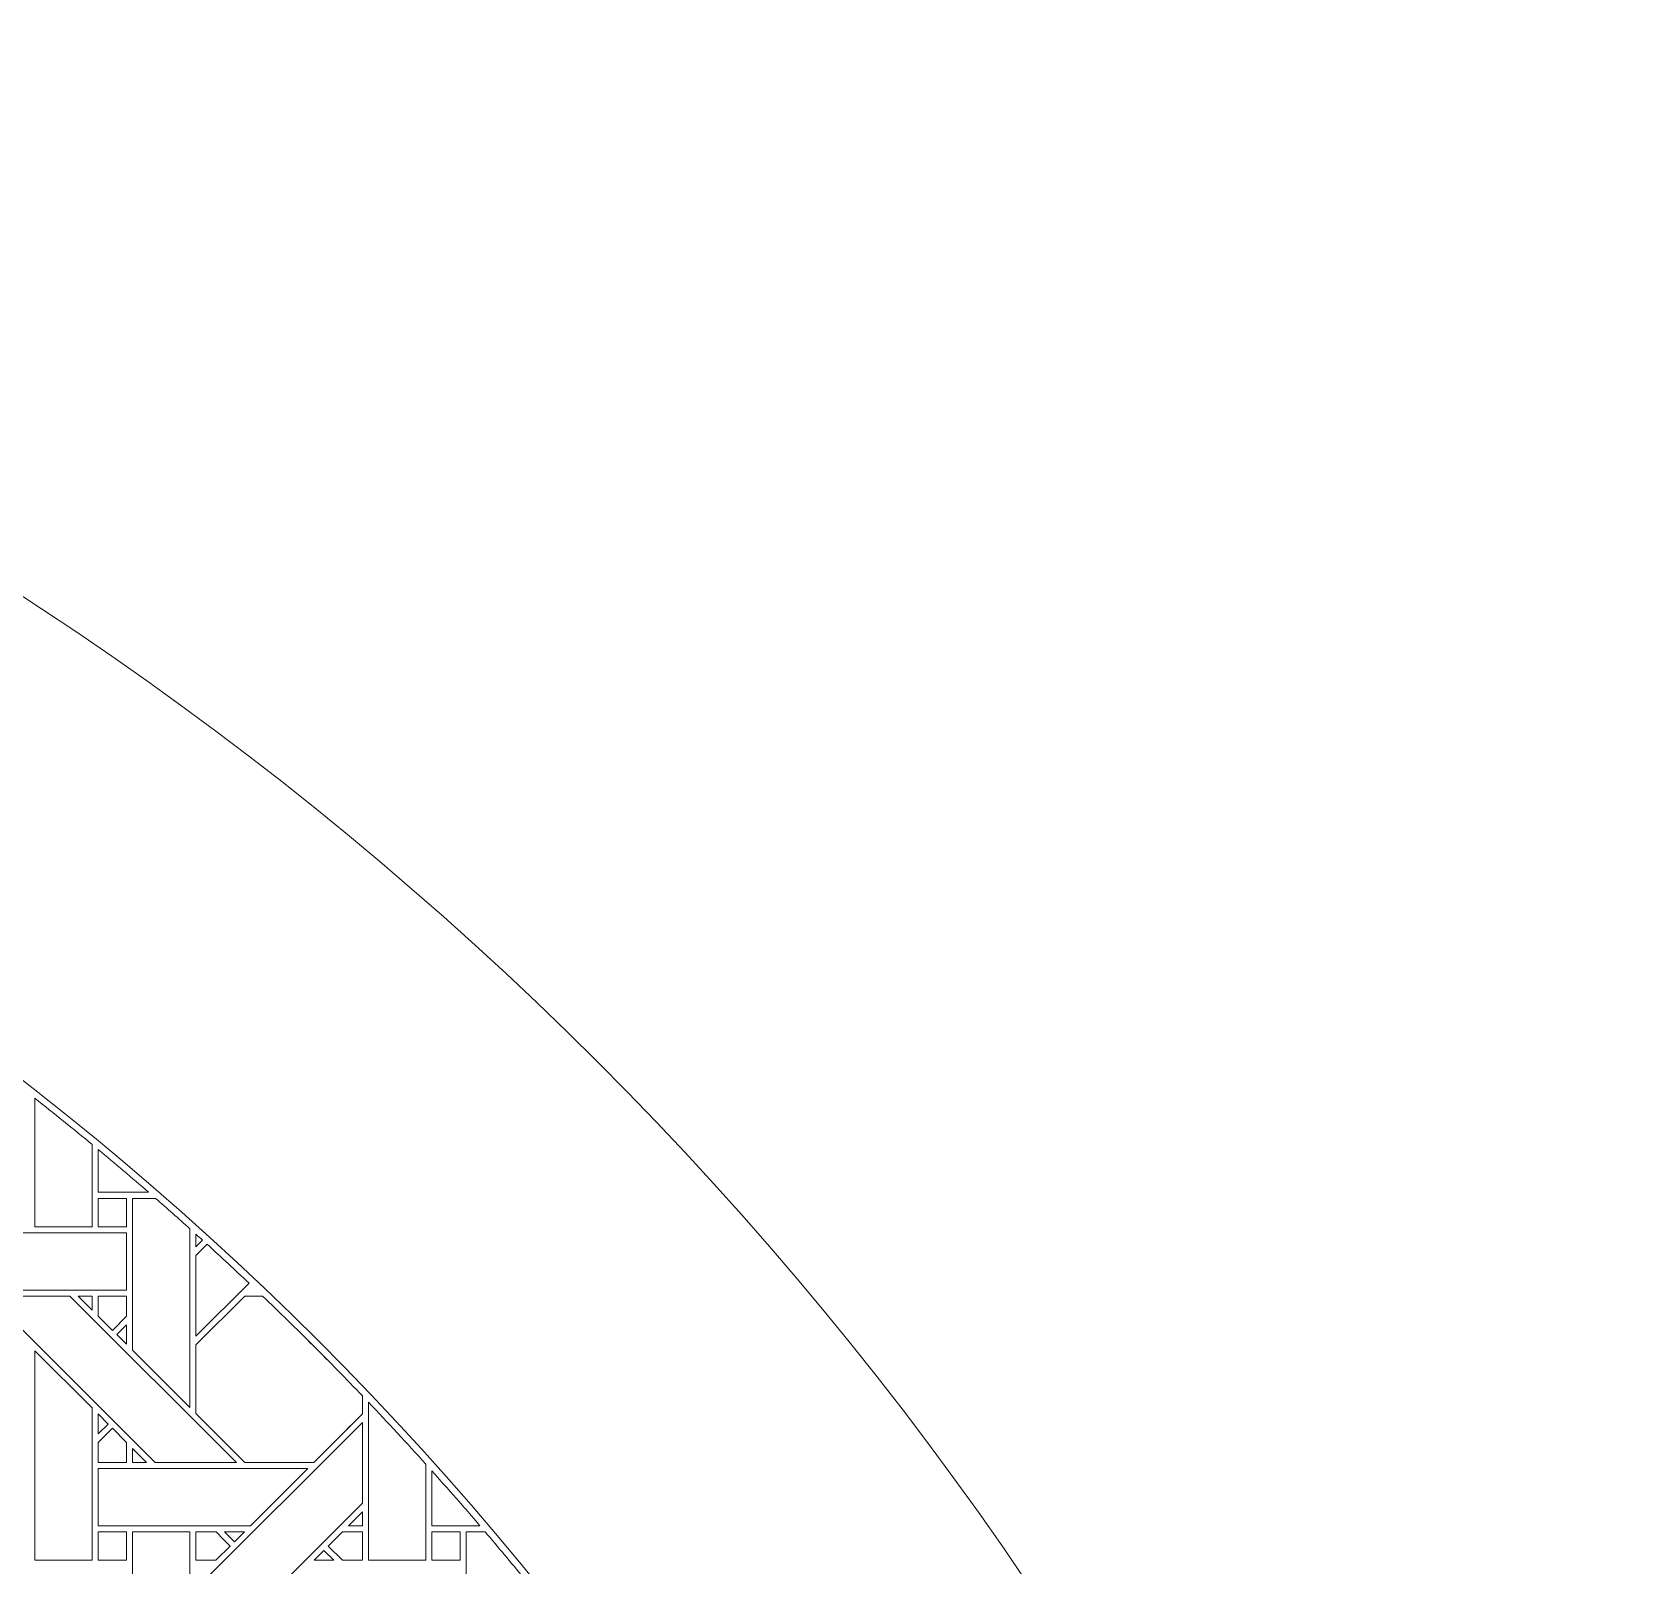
# Model space of a CAD drawing. Header units: inches. Extents: x 2.4 to 22.4, y -0.9 to 19.1.
# Drawn here: x 17.846 to 22.383, y 14.733 to 19.095 of the extents above; entities that cross this region are included whole.
import ezdxf

# ---------------------------------------------------------------- set-up
doc = ezdxf.new("R2010")
doc.units = ezdxf.units.IN
doc.header["$MEASUREMENT"] = 0
doc.layers.add('Design', color=7, linetype='Continuous', lineweight=0)

msp = doc.modelspace()

# ---------------------------------------------------------------- linework, layer by layer
at = {"layer": 'Design'}
for points, knots in [([(12.3829, 19.0948), (6.86, 19.0948), (2.3829, 14.6176), (2.3829, 9.0948), (2.3829, 3.5719), (6.86, -0.9052), (12.3829, -0.9052), (17.9057, -0.9052), (22.3829, 3.5719), (22.3829, 9.0948), (22.3829, 14.6176), (17.9057, 19.0948), (12.3829, 19.0948)], [0, 0, 0, 0, 1, 1, 1, 2, 2, 2, 3, 3, 3, 4, 4, 4, 4]), ([(12.3829, 17.972), (7.4801, 17.972), (3.5056, 13.9975), (3.5056, 9.0948), (3.5056, 4.192), (7.4801, 0.2175), (12.3829, 0.2175), (17.2856, 0.2175), (21.2601, 4.192), (21.2601, 9.0948), (21.2601, 13.9975), (17.2856, 17.972), (12.3829, 17.972)], [0, 0, 0, 0, 1, 1, 1, 2, 2, 2, 3, 3, 3, 4, 4, 4, 4]), ([(18.0176, 15.6955), (18.0176, 15.6955), (17.8548, 15.6955), (17.8548, 15.6955), (17.8548, 15.6955), (17.8548, 16.061), (17.8548, 16.061), (17.9096, 16.0178), (17.9638, 15.9741), (18.0176, 15.9296), (18.0176, 15.9296), (18.0176, 15.6955), (18.0176, 15.6955)], [0, 0, 0, 0, 1, 1, 1, 2, 2, 2, 3, 3, 3, 4, 4, 4, 4]), ([(18.0349, 15.7936), (18.0349, 15.7936), (18.0349, 15.9152), (18.0349, 15.9152), (18.0831, 15.8751), (18.1309, 15.8347), (18.1783, 15.7936), (18.1783, 15.7936), (18.0349, 15.7936), (18.0349, 15.7936)], [0, 0, 0, 0, 1, 1, 1, 2, 2, 2, 3, 3, 3, 3]), ([(18.0349, 15.6956), (18.0349, 15.6956), (18.0349, 15.7763), (18.0349, 15.7763), (18.0349, 15.7763), (18.1152, 15.7763), (18.1152, 15.7763), (18.1152, 15.7763), (18.1152, 15.6956), (18.1152, 15.6956), (18.1152, 15.6956), (18.0349, 15.6956), (18.0349, 15.6956)], [0, 0, 0, 0, 1, 1, 1, 2, 2, 2, 3, 3, 3, 4, 4, 4, 4]), ([(18.0349, 15.6956), (18.0349, 15.6956), (18.0349, 15.7763), (18.0349, 15.7763), (18.0349, 15.7763), (18.1152, 15.7763), (18.1152, 15.7763), (18.1152, 15.7763), (18.1152, 15.6956), (18.1152, 15.6956), (18.1152, 15.6956), (18.0349, 15.6956), (18.0349, 15.6956)], [0, 0, 0, 0, 1, 1, 1, 2, 2, 2, 3, 3, 3, 4, 4, 4, 4]), ([(18.1327, 15.3441), (18.1327, 15.3441), (18.1327, 15.7763), (18.1327, 15.7763), (18.1327, 15.7763), (18.198, 15.7763), (18.198, 15.7763), (18.2307, 15.7477), (18.2633, 15.7189), (18.2956, 15.6898), (18.2956, 15.6898), (18.2956, 15.1812), (18.2956, 15.1812), (18.2956, 15.1812), (18.1327, 15.3441), (18.1327, 15.3441)], [0, 0, 0, 0, 1, 1, 1, 2, 2, 2, 3, 3, 3, 4, 4, 4, 5, 5, 5, 5]), ([(18.1152, 15.6784), (18.1152, 15.6784), (18.1152, 15.5156), (18.1152, 15.5156), (18.1152, 15.5156), (17.5199, 15.5156), (17.5199, 15.5156), (17.5199, 15.5156), (17.6827, 15.6784), (17.6827, 15.6784), (17.6827, 15.6784), (18.1152, 15.6784), (18.1152, 15.6784)], [0, 0, 0, 0, 1, 1, 1, 2, 2, 2, 3, 3, 3, 4, 4, 4, 4]), ([(18.3128, 15.6744), (18.319, 15.6688), (18.3254, 15.6632), (18.3317, 15.6574), (18.3317, 15.6574), (18.3128, 15.6385), (18.3128, 15.6385), (18.3128, 15.6385), (18.3128, 15.6744), (18.3128, 15.6744)], [0, 0, 0, 0, 1, 1, 1, 2, 2, 2, 3, 3, 3, 3]), ([(18.3128, 15.3841), (18.3128, 15.3841), (18.3128, 15.6142), (18.3128, 15.6142), (18.3128, 15.6142), (18.3444, 15.6458), (18.3444, 15.6458), (18.3845, 15.6093), (18.4242, 15.5723), (18.4637, 15.535), (18.4637, 15.535), (18.3128, 15.3841), (18.3128, 15.3841)], [0, 0, 0, 0, 1, 1, 1, 2, 2, 2, 3, 3, 3, 4, 4, 4, 4]), ([(18.4278, 15.0248), (18.4278, 15.0248), (18.1967, 15.0248), (18.1967, 15.0248), (18.1967, 15.0248), (17.7232, 15.4984), (17.7232, 15.4984), (17.7232, 15.4984), (17.9541, 15.4984), (17.9541, 15.4984), (17.9541, 15.4984), (18.4278, 15.0248), (18.4278, 15.0248)], [0, 0, 0, 0, 1, 1, 1, 2, 2, 2, 3, 3, 3, 4, 4, 4, 4]), ([(18.0177, 15.4984), (18.0177, 15.4984), (18.0177, 15.4586), (18.0177, 15.4586), (18.0177, 15.4586), (17.9783, 15.4984), (17.9783, 15.4984), (17.9783, 15.4984), (18.0177, 15.4984), (18.0177, 15.4984)], [0, 0, 0, 0, 1, 1, 1, 2, 2, 2, 3, 3, 3, 3]), ([(18.1152, 15.4985), (18.1152, 15.4985), (18.1152, 15.4409), (18.1152, 15.4409), (18.1152, 15.4409), (18.0753, 15.4009), (18.0753, 15.4009), (18.0753, 15.4009), (18.0349, 15.4413), (18.0349, 15.4413), (18.0349, 15.4413), (18.0349, 15.4985), (18.0349, 15.4985), (18.0349, 15.4985), (18.1152, 15.4985), (18.1152, 15.4985)], [0, 0, 0, 0, 1, 1, 1, 2, 2, 2, 3, 3, 3, 4, 4, 4, 5, 5, 5, 5]), ([(18.0753, 15.4009), (18.0753, 15.4009), (18.0349, 15.4413), (18.0349, 15.4413), (18.0349, 15.4413), (18.0349, 15.4985), (18.0349, 15.4985), (18.0349, 15.4985), (18.1152, 15.4985), (18.1152, 15.4985), (18.1152, 15.4985), (18.1152, 15.4409), (18.1152, 15.4409), (18.1152, 15.4409), (18.0753, 15.4009), (18.0753, 15.4009)], [0, 0, 0, 0, 1, 1, 1, 2, 2, 2, 3, 3, 3, 4, 4, 4, 5, 5, 5, 5]), ([(18.646, 15.3579), (18.6934, 15.3104), (18.7402, 15.2625), (18.7865, 15.2142), (18.7865, 15.2142), (18.7865, 15.1635), (18.7865, 15.1635), (18.7687, 15.1455), (18.6568, 15.0339), (18.6478, 15.0249), (18.6478, 15.0249), (18.4521, 15.0249), (18.4521, 15.0249), (18.4521, 15.0249), (18.3128, 15.164), (18.3128, 15.164), (18.3128, 15.164), (18.3128, 15.3597), (18.3128, 15.3597), (18.3128, 15.3597), (18.4516, 15.4985), (18.4516, 15.4985), (18.4516, 15.4985), (18.5021, 15.4985), (18.5021, 15.4985), (18.5505, 15.4522), (18.5985, 15.4054), (18.646, 15.3579)], [0, 0, 0, 0, 1, 1, 1, 2, 2, 2, 3, 3, 3, 4, 4, 4, 5, 5, 5, 6, 6, 6, 7, 7, 7, 8, 8, 8, 9, 9, 9, 9]), ([(18.5022, 15.4984), (18.5506, 15.4521), (18.5985, 15.4053), (18.646, 15.3579), (18.6934, 15.3105), (18.7402, 15.2625), (18.7865, 15.2142), (18.7865, 15.2142), (18.7865, 15.1635), (18.7865, 15.1635), (18.7684, 15.1452), (18.6565, 15.0336), (18.6477, 15.0248), (18.6477, 15.0248), (18.452, 15.0248), (18.452, 15.0248), (18.452, 15.0248), (18.3128, 15.164), (18.3128, 15.164), (18.3128, 15.164), (18.3128, 15.3597), (18.3128, 15.3597), (18.3128, 15.3597), (18.4515, 15.4984), (18.4515, 15.4984), (18.4515, 15.4984), (18.5022, 15.4984), (18.5022, 15.4984)], [0, 0, 0, 0, 1, 1, 1, 2, 2, 2, 3, 3, 3, 4, 4, 4, 5, 5, 5, 6, 6, 6, 7, 7, 7, 8, 8, 8, 9, 9, 9, 9]), ([(18.1152, 15.4166), (18.1152, 15.4166), (18.1152, 15.3614), (18.1152, 15.3614), (18.1152, 15.3614), (18.0874, 15.3888), (18.0874, 15.3888), (18.0874, 15.3888), (18.1152, 15.4166), (18.1152, 15.4166)], [0, 0, 0, 0, 1, 1, 1, 2, 2, 2, 3, 3, 3, 3]), ([(17.8548, 14.7468), (17.8548, 14.7468), (17.8548, 15.3426), (17.8548, 15.3426), (17.8548, 15.3426), (18.0176, 15.1805), (18.0176, 15.1805), (18.0176, 15.1805), (18.0176, 14.7468), (18.0176, 14.7468), (18.0176, 14.7468), (17.8548, 14.7468), (17.8548, 14.7468)], [0, 0, 0, 0, 1, 1, 1, 2, 2, 2, 3, 3, 3, 4, 4, 4, 4]), ([(18.0349, 15.1062), (18.0349, 15.1062), (18.0349, 15.163), (18.0349, 15.163), (18.0349, 15.163), (18.0631, 15.1344), (18.0631, 15.1344), (18.0631, 15.1344), (18.0349, 15.1062), (18.0349, 15.1062)], [0, 0, 0, 0, 1, 1, 1, 2, 2, 2, 3, 3, 3, 3]), ([(18.9663, 14.7468), (18.9663, 14.7468), (18.8036, 14.7468), (18.8036, 14.7468), (18.8036, 14.7468), (18.8036, 15.1963), (18.8036, 15.1963), (18.8587, 15.1383), (18.9129, 15.0797), (18.9663, 15.0204), (18.9663, 15.0204), (18.9663, 14.7468), (18.9663, 14.7468)], [0, 0, 0, 0, 1, 1, 1, 2, 2, 2, 3, 3, 3, 4, 4, 4, 4]), ([(18.0349, 15.0246), (18.0349, 15.0246), (18.0349, 15.0819), (18.0349, 15.0819), (18.0349, 15.0819), (18.0753, 15.1222), (18.0753, 15.1222), (18.0753, 15.1222), (18.1156, 15.0819), (18.1156, 15.0819), (18.1156, 15.0819), (18.1156, 15.0246), (18.1156, 15.0246), (18.1156, 15.0246), (18.0349, 15.0246), (18.0349, 15.0246)], [0, 0, 0, 0, 1, 1, 1, 2, 2, 2, 3, 3, 3, 4, 4, 4, 5, 5, 5, 5]), ([(18.0753, 15.1222), (18.0753, 15.1222), (18.1156, 15.0819), (18.1156, 15.0819), (18.1156, 15.0819), (18.1156, 15.0246), (18.1156, 15.0246), (18.1156, 15.0246), (18.0349, 15.0246), (18.0349, 15.0246), (18.0349, 15.0246), (18.0349, 15.0819), (18.0349, 15.0819), (18.0349, 15.0819), (18.0753, 15.1222), (18.0753, 15.1222)], [0, 0, 0, 0, 1, 1, 1, 2, 2, 2, 3, 3, 3, 4, 4, 4, 5, 5, 5, 5]), ([(18.7864, 14.909), (18.7864, 14.909), (18.3128, 14.4354), (18.3128, 14.4354), (18.3128, 14.4354), (18.3128, 14.6655), (18.3128, 14.6655), (18.3128, 14.6655), (18.7864, 15.139), (18.7864, 15.139), (18.7864, 15.139), (18.7864, 14.909), (18.7864, 14.909)], [0, 0, 0, 0, 1, 1, 1, 2, 2, 2, 3, 3, 3, 4, 4, 4, 4]), ([(18.1328, 15.0248), (18.1328, 15.0248), (18.1328, 15.0646), (18.1328, 15.0646), (18.1328, 15.0646), (18.1725, 15.0248), (18.1725, 15.0248), (18.1725, 15.0248), (18.1328, 15.0248), (18.1328, 15.0248)], [0, 0, 0, 0, 1, 1, 1, 2, 2, 2, 3, 3, 3, 3]), ([(18.6306, 15.0075), (18.6306, 15.0075), (18.4679, 14.8448), (18.4679, 14.8448), (18.4679, 14.8448), (18.0349, 14.8448), (18.0349, 14.8448), (18.0349, 14.8448), (18.0349, 15.0075), (18.0349, 15.0075), (18.0349, 15.0075), (18.6306, 15.0075), (18.6306, 15.0075)], [0, 0, 0, 0, 1, 1, 1, 2, 2, 2, 3, 3, 3, 4, 4, 4, 4]), ([(18.9836, 14.8448), (18.9836, 14.8448), (18.9836, 15.0012), (18.9836, 15.0012), (19.0299, 14.9495), (19.0756, 14.8974), (19.1206, 14.8448), (19.1206, 14.8448), (18.9836, 14.8448), (18.9836, 14.8448)], [0, 0, 0, 0, 1, 1, 1, 2, 2, 2, 3, 3, 3, 3]), ([(18.7467, 14.8449), (18.7467, 14.8449), (18.7864, 14.8846), (18.7864, 14.8846), (18.7864, 14.8846), (18.7864, 14.8449), (18.7864, 14.8449), (18.7864, 14.8449), (18.7467, 14.8449), (18.7467, 14.8449)], [0, 0, 0, 0, 1, 1, 1, 2, 2, 2, 3, 3, 3, 3]), ([(18.0349, 14.8276), (18.0349, 14.8276), (18.1152, 14.8276), (18.1152, 14.8276), (18.1152, 14.8276), (18.1152, 14.7468), (18.1152, 14.7468), (18.1152, 14.7468), (18.0349, 14.7468), (18.0349, 14.7468), (18.0349, 14.7468), (18.0349, 14.8276), (18.0349, 14.8276)], [0, 0, 0, 0, 1, 1, 1, 2, 2, 2, 3, 3, 3, 4, 4, 4, 4]), ([(18.0349, 14.7468), (18.0349, 14.7468), (18.0349, 14.8276), (18.0349, 14.8276), (18.0349, 14.8276), (18.1152, 14.8276), (18.1152, 14.8276), (18.1152, 14.8276), (18.1152, 14.7468), (18.1152, 14.7468), (18.1152, 14.7468), (18.0349, 14.7468), (18.0349, 14.7468)], [0, 0, 0, 0, 1, 1, 1, 2, 2, 2, 3, 3, 3, 4, 4, 4, 4]), ([(18.1327, 14.3954), (18.1327, 14.3954), (18.1327, 14.8276), (18.1327, 14.8276), (18.1327, 14.8276), (18.2956, 14.8276), (18.2956, 14.8276), (18.2956, 14.8276), (18.2956, 14.2324), (18.2956, 14.2324), (18.2956, 14.2324), (18.1327, 14.3954), (18.1327, 14.3954)], [0, 0, 0, 0, 1, 1, 1, 2, 2, 2, 3, 3, 3, 4, 4, 4, 4]), ([(18.3128, 14.7468), (18.3128, 14.7468), (18.3128, 14.8276), (18.3128, 14.8276), (18.3128, 14.8276), (18.3699, 14.8276), (18.3699, 14.8276), (18.375, 14.8225), (18.4058, 14.7917), (18.4102, 14.7873), (18.4102, 14.7873), (18.3698, 14.7468), (18.3698, 14.7468), (18.3698, 14.7468), (18.3128, 14.7468), (18.3128, 14.7468)], [0, 0, 0, 0, 1, 1, 1, 2, 2, 2, 3, 3, 3, 4, 4, 4, 5, 5, 5, 5]), ([(18.4102, 14.7873), (18.4102, 14.7873), (18.3698, 14.7468), (18.3698, 14.7468), (18.3698, 14.7468), (18.3128, 14.7468), (18.3128, 14.7468), (18.3128, 14.7468), (18.3128, 14.8276), (18.3128, 14.8276), (18.3128, 14.8276), (18.3699, 14.8276), (18.3699, 14.8276), (18.3751, 14.8224), (18.4059, 14.7916), (18.4102, 14.7873)], [0, 0, 0, 0, 1, 1, 1, 2, 2, 2, 3, 3, 3, 4, 4, 4, 5, 5, 5, 5]), ([(18.3942, 14.8276), (18.3942, 14.8276), (18.4507, 14.8276), (18.4507, 14.8276), (18.4507, 14.8276), (18.4224, 14.7994), (18.4224, 14.7994), (18.4224, 14.7994), (18.3942, 14.8276), (18.3942, 14.8276)], [0, 0, 0, 0, 1, 1, 1, 2, 2, 2, 3, 3, 3, 3]), ([(18.7294, 14.7468), (18.7294, 14.7468), (18.689, 14.7872), (18.689, 14.7872), (18.689, 14.7872), (18.7294, 14.8276), (18.7294, 14.8276), (18.7294, 14.8276), (18.7865, 14.8276), (18.7865, 14.8276), (18.7865, 14.8276), (18.7865, 14.7468), (18.7865, 14.7468), (18.7865, 14.7468), (18.7294, 14.7468), (18.7294, 14.7468)], [0, 0, 0, 0, 1, 1, 1, 2, 2, 2, 3, 3, 3, 4, 4, 4, 5, 5, 5, 5]), ([(18.7865, 14.7468), (18.7865, 14.7468), (18.7294, 14.7468), (18.7294, 14.7468), (18.7294, 14.7468), (18.689, 14.7872), (18.689, 14.7872), (18.689, 14.7872), (18.7294, 14.8276), (18.7294, 14.8276), (18.7294, 14.8276), (18.7865, 14.8276), (18.7865, 14.8276), (18.7865, 14.8276), (18.7865, 14.7468), (18.7865, 14.7468)], [0, 0, 0, 0, 1, 1, 1, 2, 2, 2, 3, 3, 3, 4, 4, 4, 5, 5, 5, 5]), ([(18.9837, 14.7468), (18.9837, 14.7468), (18.9837, 14.8276), (18.9837, 14.8276), (18.9837, 14.8276), (19.0639, 14.8276), (19.0639, 14.8276), (19.0639, 14.8276), (19.0639, 14.7468), (19.0639, 14.7468), (19.0639, 14.7468), (18.9837, 14.7468), (18.9837, 14.7468)], [0, 0, 0, 0, 1, 1, 1, 2, 2, 2, 3, 3, 3, 4, 4, 4, 4]), ([(18.9837, 14.7468), (18.9837, 14.7468), (18.9837, 14.8276), (18.9837, 14.8276), (18.9837, 14.8276), (19.0639, 14.8276), (19.0639, 14.8276), (19.0639, 14.8276), (19.0639, 14.7468), (19.0639, 14.7468), (19.0639, 14.7468), (18.9837, 14.7468), (18.9837, 14.7468)], [0, 0, 0, 0, 1, 1, 1, 2, 2, 2, 3, 3, 3, 4, 4, 4, 4]), ([(19.0814, 14.3954), (19.0814, 14.3954), (19.0814, 14.8276), (19.0814, 14.8276), (19.0814, 14.8276), (19.1354, 14.8276), (19.1354, 14.8276), (19.1721, 14.7844), (19.2085, 14.7408), (19.2443, 14.697), (19.2443, 14.697), (19.2443, 14.2324), (19.2443, 14.2324), (19.2443, 14.2324), (19.0814, 14.3954), (19.0814, 14.3954)], [0, 0, 0, 0, 1, 1, 1, 2, 2, 2, 3, 3, 3, 4, 4, 4, 5, 5, 5, 5]), ([(18.6486, 14.7468), (18.6486, 14.7468), (18.6769, 14.775), (18.6769, 14.775), (18.6769, 14.775), (18.7051, 14.7468), (18.7051, 14.7468), (18.7051, 14.7468), (18.6486, 14.7468), (18.6486, 14.7468)], [0, 0, 0, 0, 1, 1, 1, 2, 2, 2, 3, 3, 3, 3])]:
    msp.add_open_spline(points, degree=3, knots=knots, dxfattribs=at)

doc.saveas('drawing.dxf')
